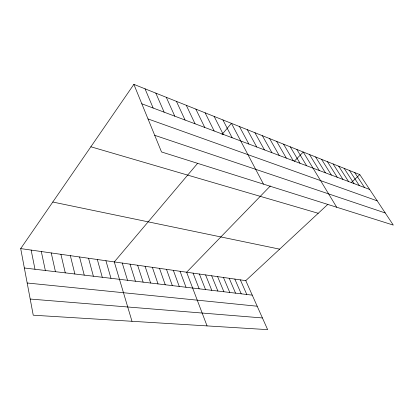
<?xml version="1.0" encoding="UTF-8"?>
<svg xmlns="http://www.w3.org/2000/svg" width="414" height="414" viewBox="0 0 414 414"><rect width="100%" height="100%" fill="white"/><g stroke="black" fill="none" stroke-linecap="round" stroke-linejoin="round"><path stroke-width="0.62" d="M20.7 248.597L245.771 280.64L267.641 329.637L33.244 315.204L20.7 248.597L133.872 84.363L359.813 174.62L393.3 225.092L161.517 151.954L133.872 84.363M197.581 163.385L114.29 261.922L131.983 321.285M221.971 134.529L231.431 123.336L263.47 184.121M270.337 185.958L186.626 272.221L207.052 325.906M294.256 161.305L303.255 152.031L336.696 207.233M245.771 280.64L327.883 204.309M351.238 182.595L359.813 174.62M30.201 299.048L262.424 317.947M27.179 283.005L257.192 306.22M24.354 267.993L252.24 295.135M52.785 202.032L279.641 249.15M90.863 146.779L318.216 213.293M154.707 135.306L385.253 212.967M148.015 118.937L377.216 200.852M141.805 103.769L369.655 189.452M354.705 172.581L364.548 187.532M349.483 170.496L359.331 185.57M344.153 168.363L353.996 183.562M338.699 166.185L348.541 181.513M333.125 163.96L342.963 179.412M327.422 161.683L337.255 177.27M321.59 159.354L331.407 175.07M315.618 156.968L325.425 172.819M309.512 154.525L319.303 170.516M296.854 149.47L306.598 165.74M290.292 146.851L300.005 163.261M283.569 144.165L293.252 160.72M276.681 141.412L286.322 158.112M269.612 138.592L279.212 155.441M262.367 135.699L271.92 152.699M254.936 132.728L264.432 149.884M247.308 129.68L256.742 146.991M239.473 126.549L248.84 144.02M222.913 119.936L232.119 137.733M214.152 116.437L223.26 134.4M205.137 112.836L214.141 130.969M195.853 109.125L204.749 127.434M186.295 105.306L195.061 123.796M176.447 101.373L185.074 120.039M166.293 97.316L174.77 116.163M240.348 279.869L246.785 294.483M155.824 93.134L164.135 112.163M234.821 279.083L241.222 293.821M229.196 278.28L235.556 293.148M145.024 88.819L153.154 108.033M223.456 277.463L229.78 292.46M217.614 276.63L223.891 291.756M211.652 275.781L217.888 291.042M205.582 274.917L211.766 290.312M199.388 274.037L205.52 289.567M193.069 273.136L199.144 288.812M180.054 271.284L186.005 287.244M173.342 270.326L179.231 286.436M166.495 269.354L172.312 285.613M159.509 268.36L165.248 284.775M152.368 267.34L158.029 283.911M145.076 266.305L150.655 283.036M137.629 265.245L143.12 282.136M130.022 264.158L135.414 281.22M122.244 263.05L127.533 280.283M105.912 260.727L110.978 278.311M97.331 259.506L102.279 277.271M88.549 258.253L93.367 276.21M79.56 256.975L84.239 275.124M70.349 255.661L74.877 274.011M60.91 254.32L65.283 272.867M51.232 252.944L55.445 271.693M41.312 251.531L45.349 270.492M31.138 250.082L34.988 269.26"/></g></svg>
